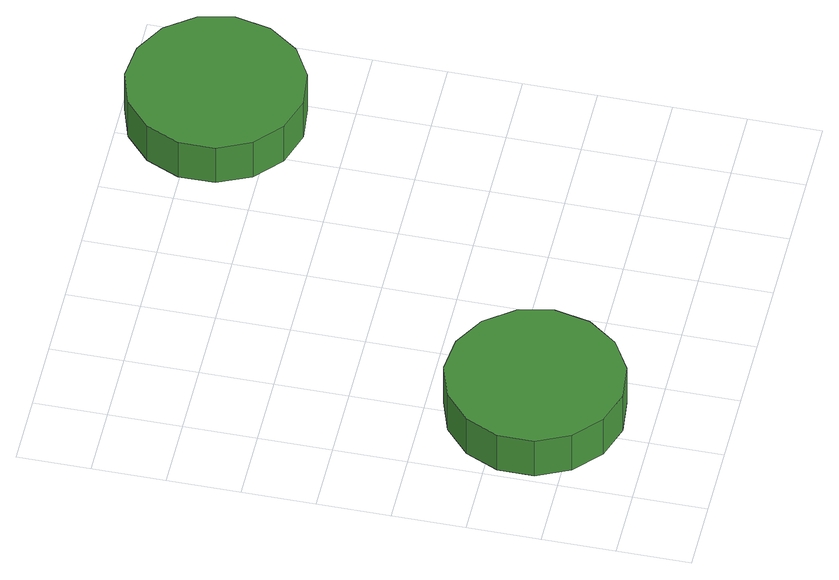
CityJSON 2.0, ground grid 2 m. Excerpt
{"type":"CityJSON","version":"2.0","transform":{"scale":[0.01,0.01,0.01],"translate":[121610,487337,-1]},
"CityObjects":{
"tree1":{"type":"SolitaryVegetationObject","attributes":{"function":"something"},"geometry":[{"type":"MultiSurface","lod":"1","boundaries":[[[0,1,2,3,4,5,6,7,8,9,10,11,12,13,14]],[[15,16,17,18,19,20,21,22,23,24,25,26,27,28,29]],[[0,29,28,1]],[[1,28,27,2]],[[2,27,26,3]],[[3,26,25,4]],[[4,25,24,5]],[[5,24,23,6]],[[6,23,22,7]],[[7,22,21,8]],[[8,21,20,9]],[[9,20,19,10]],[[10,19,18,11]],[[11,18,17,12]],[[12,17,16,13]],[[13,16,15,14]],[[14,15,29,0]]]}]},
"tree2":{"type":"SolitaryVegetationObject","attributes":{"function":"something"},"geometry":[{"type":"MultiSurface","lod":"1","boundaries":[[[30,31,32,33,34,35,36,37,38,39,40,41,42,43,44]],[[45,46,47,48,49,50,51,52,53,54,55,56,57,58,59]],[[30,59,58,31]],[[31,58,57,32]],[[32,57,56,33]],[[33,56,55,34]],[[34,55,54,35]],[[35,54,53,36]],[[36,53,52,37]],[[37,52,51,38]],[[38,51,50,39]],[[39,50,49,40]],[[40,49,48,41]],[[41,48,47,42]],[[42,47,46,43]],[[43,46,45,44]],[[44,45,59,30]]]}]}
},
"vertices":[
[491,316,200],[470,414,200],[411,494,200],[325,544,200],[226,555,200],[131,524,200],[57,457,200],[16,366,200],[16,266,200],[57,175,200],[131,108,200],[226,77,200],[325,88,200],[411,138,200],[470,218,200],[470,218,71],[411,138,71],[325,88,71],[226,77,71],[131,108,71],[57,175,71],[16,266,71],[16,366,71],[57,457,71],[131,524,71],[226,555,71],[325,544,71],[411,494,71],[470,414,71],[491,316,71],
[1356,1356,193],[1335,1454,193],[1277,1534,193],[1190,1584,193],[1091,1595,193],[996,1564,193],[922,1497,193],[881,1406,193],[881,1306,193],[922,1215,193],[996,1148,193],[1091,1117,193],[1190,1128,193],[1277,1178,193],[1335,1258,193],[1335,1258,64],[1277,1178,64],[1190,1128,64],[1091,1117,64],[996,1148,64],[922,1215,64],[881,1306,64],[881,1406,64],[922,1497,64],[996,1564,64],[1091,1595,64],[1190,1584,64],[1277,1534,64],[1335,1454,64],[1356,1356,64]
]}
